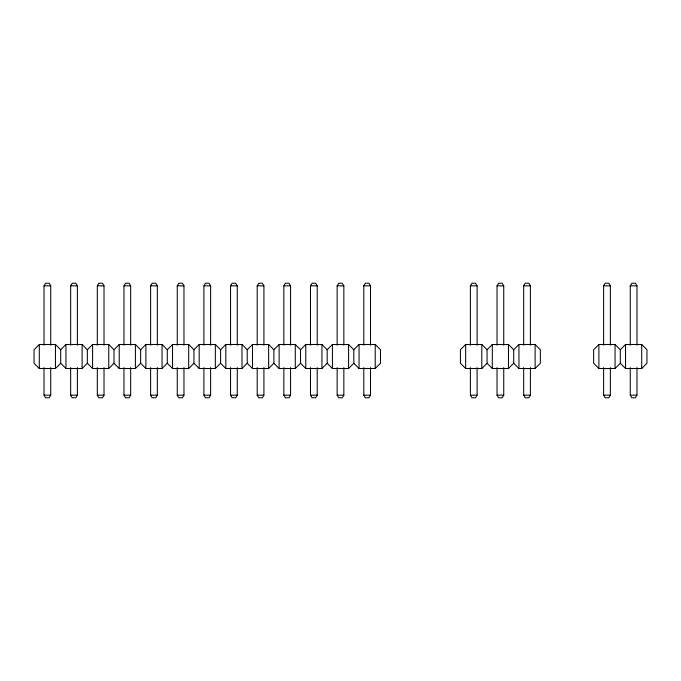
<?xml version="1.0" encoding="UTF-8"?>
<svg xmlns="http://www.w3.org/2000/svg" width="681" height="681" viewBox="0 0 681 681"><rect width="100%" height="100%" fill="white"/><g stroke="black" fill="none" stroke-linecap="round" stroke-linejoin="round"><path stroke-width="1.02" d="M44.018 345.276L44.018 285.841L45.593 283.219L49.16 283.219L50.734 285.841L50.734 345.276M70.662 345.276L70.662 285.841L72.237 283.219L75.804 283.219L77.379 285.841L77.379 345.276M97.315 345.276L97.315 285.841L98.89 283.219L102.456 283.219L104.023 285.841L104.023 345.276M50.734 367.561L50.734 395.159L49.16 397.781L45.593 397.781L44.018 395.159L44.018 367.561M123.959 345.276L123.959 285.841L125.534 283.219L129.101 283.219L130.675 285.841L130.675 345.276M77.379 367.561L77.379 395.159L75.804 397.781L72.237 397.781L70.662 395.159L70.662 367.561M150.612 345.276L150.612 285.841L152.178 283.219L155.745 283.219L157.32 285.841L157.32 345.276M104.023 367.561L104.023 395.159L102.456 397.781L98.89 397.781L97.315 395.159L97.315 367.561M177.256 345.276L177.256 285.841L178.831 283.219L182.397 283.219L183.972 285.841L183.972 345.276M130.675 367.561L130.675 395.159L129.101 397.781L125.534 397.781L123.959 395.159L123.959 367.561M203.9 345.276L203.9 285.841L205.475 283.219L209.041 283.219L210.616 285.841L210.616 345.276M157.32 367.561L157.32 395.159L155.745 397.781L152.178 397.781L150.612 395.159L150.612 367.561M230.553 345.276L230.553 285.841L232.127 283.219L235.694 283.219L237.269 285.841L237.269 345.276M183.972 367.561L183.972 395.159L182.397 397.781L178.831 397.781L177.256 395.159L177.256 367.561M257.197 345.276L257.197 285.841L258.771 283.219L262.338 283.219L263.913 285.841L263.913 345.276M210.616 367.561L210.616 395.159L209.041 397.781L205.475 397.781L203.9 395.159L203.9 367.561M283.849 345.276L283.849 285.841L285.424 283.219L288.991 283.219L290.566 285.841L290.566 345.276M237.269 367.561L237.269 395.159L235.694 397.781L232.127 397.781L230.553 395.159L230.553 367.561M310.493 345.276L310.493 285.841L312.068 283.219L315.635 283.219L317.21 285.841L317.21 345.276M263.913 367.561L263.913 395.159L262.338 397.781L258.771 397.781L257.197 395.159L257.197 367.561M337.146 345.276L337.146 285.841L338.712 283.219L342.288 283.219L343.854 285.841L343.854 345.276M290.566 367.561L290.566 395.159L288.991 397.781L285.424 397.781L283.849 395.159L283.849 367.561M363.79 345.276L363.79 285.841L365.365 283.219L368.932 283.219L370.507 285.841L370.507 345.276M317.21 367.561L317.21 395.159L315.635 397.781L312.068 397.781L310.493 395.159L310.493 367.561M343.854 367.561L343.854 395.159L342.288 397.781L338.712 397.781L337.146 395.159L337.146 367.561M370.507 367.561L370.507 395.159L368.932 397.781L365.365 397.781L363.79 395.159L363.79 367.561M470.384 345.276L470.384 285.841L471.959 283.219L475.525 283.219L477.1 285.841L477.1 345.276M497.028 345.276L497.028 285.841L498.603 283.219L502.169 283.219L503.744 285.841L503.744 345.276M523.68 345.276L523.68 285.841L525.255 283.219L528.822 283.219L530.388 285.841L530.388 345.276M477.1 367.561L477.1 395.159L475.525 397.781L471.959 397.781L470.384 395.159L470.384 367.561M503.744 367.561L503.744 395.159L502.169 397.781L498.603 397.781L497.028 395.159L497.028 367.561M530.388 367.561L530.388 395.159L528.822 397.781L525.255 397.781L523.68 395.159L523.68 367.561M603.621 345.276L603.621 285.841L605.196 283.219L608.763 283.219L610.338 285.841L610.338 345.276M630.265 345.276L630.265 285.841L631.84 283.219L635.407 283.219L636.982 285.841L636.982 345.276M610.338 367.561L610.338 395.159L608.763 397.781L605.196 397.781L603.621 395.159L603.621 367.561M636.982 367.561L636.982 395.159L635.407 397.781L631.84 397.781L630.265 395.159L630.265 367.561M39.294 344.484L34.05 349.736L34.05 363.262L39.294 368.515L55.45 368.515L60.694 363.262L60.694 349.736L55.45 344.484L39.294 344.484L39.294 368.515M60.694 349.736L65.946 344.484L82.103 344.484L87.347 349.736L87.347 363.262L82.103 368.515L65.946 368.515L60.694 363.262M87.347 349.736L92.59 344.484L108.747 344.484L113.991 349.736L113.991 363.262L108.747 368.515L92.59 368.515L87.347 363.262M113.991 349.736L119.243 344.484L135.4 344.484L140.644 349.736L140.644 363.262L135.4 368.515L119.243 368.515L113.991 363.262M140.644 349.736L145.887 344.484L162.044 344.484L167.288 349.736L167.288 363.262L162.044 368.515L145.887 368.515L140.644 363.262M167.288 349.736L172.531 344.484L188.688 344.484L193.94 349.736L193.94 363.262L188.688 368.515L172.531 368.515L167.288 363.262M193.94 349.736L199.184 344.484L215.341 344.484L220.584 349.736L220.584 363.262L215.341 368.515L199.184 368.515L193.94 363.262M220.584 349.736L225.828 344.484L241.985 344.484L247.229 349.736L247.229 363.262L241.985 368.515L225.828 368.515L220.584 363.262M247.229 349.736L252.481 344.484L268.637 344.484L273.881 349.736L273.881 363.262L279.125 368.515L295.282 368.515L300.525 363.262L300.525 349.736L295.282 344.484L279.125 344.484L273.881 349.736M247.229 363.262L252.481 368.515L268.637 368.515L273.881 363.262M300.525 349.736L305.778 344.484L321.934 344.484L327.178 349.736L327.178 363.262L321.934 368.515L305.778 368.515L300.525 363.262M327.178 349.736L332.422 344.484L348.578 344.484L353.822 349.736L353.822 363.262L348.578 368.515L332.422 368.515L327.178 363.262M353.822 349.736L359.066 344.484L375.222 344.484L380.475 349.736L380.475 363.262L375.222 368.515L359.066 368.515L353.822 363.262M465.659 344.484L460.416 349.736L460.416 363.262L465.659 368.515L481.816 368.515L487.06 363.262L487.06 349.736L481.816 344.484L465.659 344.484L465.659 368.515M487.06 349.736L492.312 344.484L508.469 344.484L513.712 349.736L513.712 363.262L508.469 368.515L492.312 368.515L487.06 363.262M513.712 349.736L518.956 344.484L535.113 344.484L540.356 349.736L540.356 363.262L535.113 368.515L518.956 368.515L513.712 363.262M598.897 344.484L593.653 349.736L593.653 363.262L598.897 368.515L615.054 368.515L620.306 363.262L620.306 349.736L615.054 344.484L598.897 344.484L598.897 368.515M620.306 349.736L625.55 344.484L641.706 344.484L646.95 349.736L646.95 363.262L641.706 368.515L625.55 368.515L620.306 363.262M44.018 285.841L50.734 285.841M70.662 285.841L77.379 285.841M97.315 285.841L104.023 285.841M123.959 285.841L130.675 285.841M150.612 285.841L157.32 285.841M177.256 285.841L183.972 285.841M203.9 285.841L210.616 285.841M230.553 285.841L237.269 285.841M257.197 285.841L263.913 285.841M283.849 285.841L290.566 285.841M310.493 285.841L317.21 285.841M337.146 285.841L343.854 285.841M363.79 285.841L370.507 285.841M470.384 285.841L477.1 285.841M497.028 285.841L503.744 285.841M523.68 285.841L530.388 285.841M603.621 285.841L610.338 285.841M630.265 285.841L636.982 285.841M44.018 395.159L50.734 395.159M70.662 395.159L77.379 395.159M97.315 395.159L104.023 395.159M123.959 395.159L130.675 395.159M150.612 395.159L157.32 395.159M177.256 395.159L183.972 395.159M203.9 395.159L210.616 395.159M230.553 395.159L237.269 395.159M257.197 395.159L263.913 395.159M283.849 395.159L290.566 395.159M310.493 395.159L317.21 395.159M337.146 395.159L343.854 395.159M363.79 395.159L370.507 395.159M470.384 395.159L477.1 395.159M497.028 395.159L503.744 395.159M523.68 395.159L530.388 395.159M603.621 395.159L610.338 395.159M630.265 395.159L636.982 395.159M641.706 344.484L641.706 368.515M625.55 344.484L625.55 368.515M615.054 344.484L615.054 368.515M535.113 344.484L535.113 368.515M518.956 344.484L518.956 368.515M508.469 344.484L508.469 368.515M492.312 344.484L492.312 368.515M481.816 344.484L481.816 368.515M375.222 344.484L375.222 368.515M359.066 344.484L359.066 368.515M348.578 344.484L348.578 368.515M332.422 344.484L332.422 368.515M321.934 344.484L321.934 368.515M305.778 344.484L305.778 368.515M295.282 344.484L295.282 368.515M279.125 344.484L279.125 368.515M268.637 344.484L268.637 368.515M252.481 344.484L252.481 368.515M241.985 344.484L241.985 368.515M225.828 344.484L225.828 368.515M215.341 344.484L215.341 368.515M199.184 344.484L199.184 368.515M188.688 344.484L188.688 368.515M172.531 344.484L172.531 368.515M162.044 344.484L162.044 368.515M145.887 344.484L145.887 368.515M135.4 344.484L135.4 368.515M119.243 344.484L119.243 368.515M108.747 344.484L108.747 368.515M92.59 344.484L92.59 368.515M82.103 344.484L82.103 368.515M65.946 344.484L65.946 368.515M55.45 344.484L55.45 368.515"/></g></svg>
